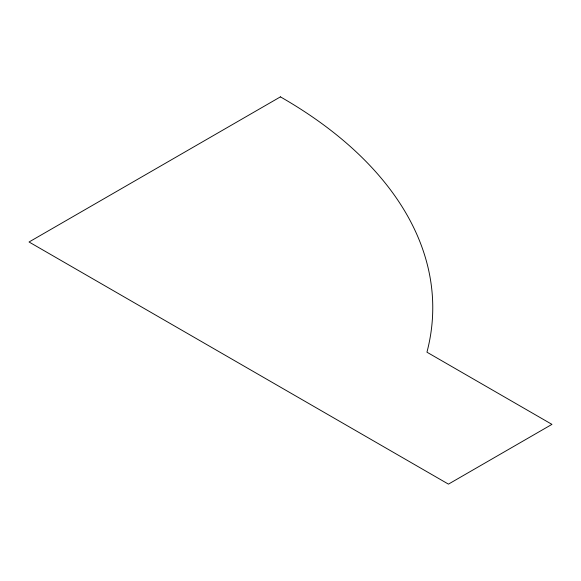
<?xml version="1.0" encoding="UTF-8"?>
<svg xmlns="http://www.w3.org/2000/svg" width="581" height="581" viewBox="0 0 581 581"><rect width="100%" height="100%" fill="white"/><g stroke="black" fill="none" stroke-linecap="round" stroke-linejoin="round"><path stroke-width="0.87" d="M280.42 96.867L29.05 241.994L448.445 484.133L551.95 424.37L426.941 352.195A513.749 296.608 0 0 0 280.42 96.867"/></g></svg>
